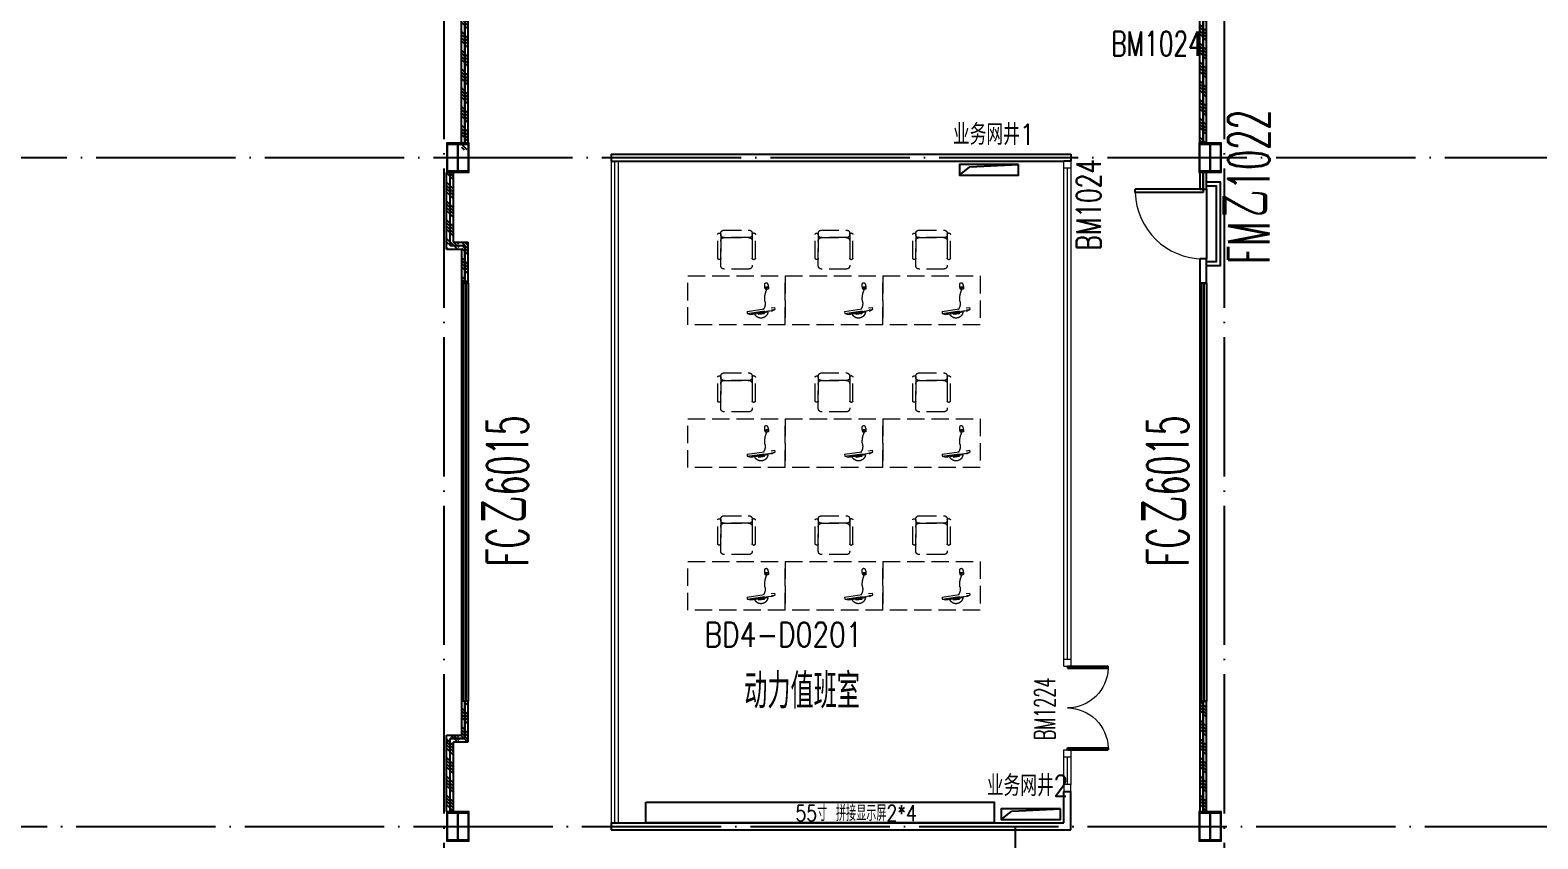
# Model space of a CAD drawing. Extents: x 758840 to 1108724, y -102573 to 143521.
# Drawn here: x 1065433 to 1087079, y 67032 to 78642 of the extents above; entities that cross this region are included whole.
import ezdxf
from ezdxf.enums import TextEntityAlignment as Align

# ---------------------------------------------------------------- set-up
doc = ezdxf.new("R2010")
doc.units = 0
doc.header["$LTSCALE"] = 1000
doc.header["$MEASUREMENT"] = 0
for name, pattern in [('CONTINOUS', [0]), ('DASH', [0.35, 0.25, -0.1]), ('DOTE', [2.42, 2, -0.2, 0.02, -0.2])]:
    doc.linetypes.add(name, pattern=pattern)
for name, color, linetype in [('01-房间正式编号', 1, 'Continuous'), ('01装修-房间名称', 7, 'Continuous'), ('DOOR_FIRE', 4, 'Continuous'), ('DOOR_FIRE_TEXT', 7, 'Continuous'), ('DOTE', 8, 'DOTE'), ('GROUND', 31, 'Continuous'), ('WALL-MOVE', 6, 'Continuous'), ('WINDOW', 3, 'Continuous'), ('WINDOW_TEXT', 7, 'Continuous'), ('内分隔填充', 193, 'Continuous'), ('内分隔墙体', 30, 'Continuous'), ('智施-gy', 7, 'Continuous'), ('智施-综合', 7, 'Continuous'), ('空调预留孔', 163, 'Continuous')]:
    doc.layers.add(name, color=color, linetype=linetype)
for name, color, linetype, lineweight in [('01装修-系统家具', 9, 'Continuous', 0), ('A-建筑窗', 114, 'Continuous', 0), ('钢柱', 51, 'Continuous', 13)]:
    doc.layers.add(name, color=color, linetype=linetype, lineweight=lineweight)
doc.styles.add('_TCH_WINDOW', font='SIMPLEX.shx', dxfattribs={"width": 0.8, "height": 3.5, "bigfont": 'GBCBIG.shx'})
doc.styles.add('_TEL_DIM', font='SIMPLEX', dxfattribs={"width": 0.8, "height": 3.5, "bigfont": 'HZTXT'})
doc.styles.add('平面图B$0$HZ', font='romans.shx', dxfattribs={"width": 0.8, "bigfont": 'gbcbig.shx'})
doc.styles.add('设计说明', font='tssdeng.shx', dxfattribs={"width": 0.7, "bigfont": 'tssdchn.shx'})

# ---------------------------------------------------------------- blocks, each defined once
blk = doc.blocks.new('r324')
at = {"layer": '钢柱', "color": 3}
for p, q in [((138108.5, -413997), (138432.5, -413997)), ((138108.5, -414421), (138108.5, -413997)), ((138120.5, -414009), (138420.5, -414009)), ((138120.5, -414409), (138120.5, -414009)), ((138420.5, -414009), (138420.5, -414409)), ((138432.5, -413997), (138432.5, -414421)), ((138432.5, -414421), (138108.5, -414421)), ((138420.5, -414409), (138120.5, -414409))]:
    blk.add_line(p, q, dxfattribs=at)
at = {"layer": '钢柱'}
blk.add_lwpolyline([(138275.5, -414023), (138420.5, -414023), (138420.5, -414009), (138120.5, -414009), (138120.5, -414023), (138265.5, -414023), (138265.5, -414395), (138120.5, -414395), (138120.5, -414409), (138420.5, -414409), (138420.5, -414395), (138275.5, -414395), (138275.5, -414023)], dxfattribs=at)
blk = doc.blocks.new('包柱')
at = {"linetype": 'CONTINOUS'}
for p in [(745290, 432094), (756090, 432094), (745290, 422494), (756090, 422494)]:
    blk.add_blockref('r324', p, dxfattribs=at)
blk = doc.blocks.new('$WINLIB2D$00000001')
at = {"color": 0}
for points in [[(-0.5, 0.5), (-0.5, -0.5)], [(-0.5, 0.5), (0.5, 0.5)], [(0.5, -0.5), (0.5, 0.5)], [(0.5, 0.1667), (-0.5, 0.1667)], [(0.5, -0.1667), (-0.5, -0.1667)], [(-0.5, -0.5), (0.5, -0.5)]]:
    blk.add_lwpolyline(points, dxfattribs=at)
blk = doc.blocks.new('$DorLib2D$00000001')
for p, q in [((0.45, 0.975), (0.5, 0.975)), ((0.45, 0), (0.45, 0.975)), ((0.5, 0), (0.5, 0.975)), ((0.5, 0), (0.45, 0))]:
    blk.add_line(p, q)
at = {"lineweight": 13}
blk.add_arc((0.475, 0), 0.975, 91.4693, 180, dxfattribs=at)
blk = doc.blocks.new('1400X700')
at = {"layer": '01装修-系统家具', "color": 3, "linetype": 'DASH'}
for p, q in [((851, -191), (855, -161)), ((851, -191), (1246, -248)), ((855, -161), (907, -149)), ((855, -161), (1251, -219)), ((907, -149), (1204, -192)), ((916, -155), (915, -165)), ((926, -157), (925, -167)), ((936, -158), (935, -168)), ((946, -159), (945, -169)), ((956, -161), (955, -171)), ((966, -162), (964, -172)), ((976, -164), (974, -174)), ((986, -165), (984, -175)), ((996, -167), (994, -177)), ((1005, -168), (1004, -178)), ((1015, -169), (1014, -179)), ((1019, -145), (1016, -165)), ((1016, -165), (1095, -176)), ((1098, -156), (1019, -145)), ((1025, -171), (1024, -181)), ((1035, -172), (1034, -182)), ((1045, -174), (1044, -184)), ((1055, -175), (1053, -185)), ((1065, -177), (1063, -187)), ((1075, -178), (1073, -188)), ((1085, -179), (1083, -189)), ((1094, -181), (1093, -191)), ((1095, -176), (1098, -156)), ((1104, -182), (1103, -192)), ((1114, -184), (1113, -194)), ((1124, -185), (1123, -195)), ((1134, -187), (1133, -197)), ((1144, -188), (1143, -198)), ((1154, -189), (1152, -199)), ((1164, -191), (1162, -201)), ((1174, -192), (1172, -202)), ((1184, -194), (1182, -204)), ((1193, -195), (1192, -205)), ((1251, -219), (1204, -192)), ((1246, -248), (1251, -219)), ((1155, -511), (1120, -506)), ((1129, -508), (1126, -529)), ((1133, -516), (1132, -525)), ((1133, -538), (1132, -545)), ((1139, -517), (1138, -526)), ((1145, -510), (1142, -531))]:
    blk.add_line(p, q, dxfattribs=at)
blk.add_lwpolyline([(0, -700), (1400, -700), (1400, 0), (0, 0)], close=True, dxfattribs=at)
for points in [[(520, -1250), (880, -1250, 0.414214), (925, -1205), (925, -845, 0.414214), (880, -800), (520, -800, 0.414214), (475, -845), (475, -1205, 0.414214)], [(449, -1315), (457, -1315, 0.414214), (475, -1297), (475, -955, 0.414214), (457, -937), (449, -937, 0.414214), (431, -955), (431, -1297, 0.414214)], [(952, -1315), (943, -1315, -0.414214), (925, -1297), (925, -955, -0.414214), (943, -937), (952, -937, -0.403991), (971, -955), (971, -1297, -0.403991)], [(520, -1358), (880, -1358, 0.414214), (925, -1313), (925, -1292, 0.429326), (880, -1250), (520, -1250, 0.429326), (475, -1292), (475, -1313, 0.414214)]]:
    blk.add_lwpolyline(points, format="xyb", close=True, dxfattribs=at)
for centre, radius, start, end in [((1052, -195), 100, 6.2654, 157.3104), ((973, -303), 139, 346.6269, 36.6491), ((1403, -375), 297, 172.3668, 206.7603), ((1248, -564), 143, 157.1764, 189.8832), ((1127, -583), 19.9, 195.6977, 327.8781), ((1143, -490), 56.3, 232.017, 258.7422), ((1119, -509), 3, 81.7879, 157.1764), ((1134, -530), 8, 171.7879, 351.7879), ((1135, -526), 3, 171.7879, 351.7879), ((1137, -489), 56.3, 264.8336, 291.5588), ((1136, -516), 3, 351.7879, 171.7879), ((1015, -530), 143, 333.6926, 6.3994), ((1154, -514), 3, 6.3994, 81.7879)]:
    blk.add_arc(centre, radius, start, end, dxfattribs=at)
blk = doc.blocks.new('$DorLib2D$00000002')
for p, q in [((-0.5, 0), (-0.5, 0.4875)), ((-0.475, 0.4875), (-0.5, 0.4875)), ((-0.475, 0), (-0.475, 0.4875)), ((0.475, 0), (0.475, 0.4875)), ((0.475, 0.4875), (0.5, 0.4875)), ((0.5, 0), (0.5, 0.4875)), ((-0.5, 0), (-0.475, 0)), ((0.5, 0), (0.475, 0))]:
    blk.add_line(p, q)
at = {"lineweight": 13}
for centre, start, end in [((-0.4875, 0), 0, 88.53072), ((0.4875, 0), 91.46928, 180)]:
    blk.add_arc(centre, 0.4875, start, end, dxfattribs=at)

msp = doc.modelspace()

# ---------------------------------------------------------------- hatches: boundary and pattern name
at = {"layer": '内分隔填充'}
h = msp.add_hatch(dxfattribs=at)
h.set_pattern_fill('ANSI34', color=256, scale=20, angle=90)
h.set_pattern_definition([(135, (188000.96, 59326.02), (-134.70384, -134.70384), []), (135, (188000.96, 59370.92), (-134.70384, -134.70384), []), (135, (188000.96, 59415.82), (-134.70384, -134.70384), []), (135, (188000.96, 59460.72), (-134.70384, -134.70384), [])])
h.paths.add_polyline_path([(1071723.54, 83348.69), (1071623.54, 83348.69), (1071623.54, 76922.69), (1071723.54, 76922.69)])
h = msp.add_hatch(dxfattribs=at)
h.set_pattern_fill('ANSI34', color=256, scale=20, angle=90)
h.set_pattern_definition([(135, (188024.96, 59226.02), (-134.70384, -134.70384), []), (135, (188024.96, 59270.92), (-134.70384, -134.70384), []), (135, (188024.96, 59315.82), (-134.70384, -134.70384), []), (135, (188024.96, 59360.72), (-134.70384, -134.70384), [])])
h.paths.add_polyline_path([(1082223.53, 79010.69), (1082323.53, 79010.69), (1082323.53, 77022.69), (1082223.53, 77022.69)])
h = msp.add_hatch(dxfattribs=at)
h.set_pattern_fill('ANSI34', color=256, scale=20, angle=90)
h.set_pattern_definition([(135, (187788.96, 58776.02), (-134.70384, -134.70384), []), (135, (187788.96, 58820.92), (-134.70384, -134.70384), []), (135, (187788.96, 58865.82), (-134.70384, -134.70384), []), (135, (187788.96, 58910.72), (-134.70384, -134.70384), [])])
h.paths.add_polyline_path([(1071511.54, 75548.69), (1071411.54, 75548.69), (1071411.54, 76598.69), (1071511.54, 76598.69)])
h = msp.add_hatch(dxfattribs=at)
h.set_pattern_fill('ANSI34', color=256, scale=20, angle=90)
h.set_pattern_definition([(135, (185574.96, 305214.02), (-134.70384, -134.70384), []), (135, (185574.96, 305258.92), (-134.70384, -134.70384), []), (135, (185574.96, 305303.82), (-134.70384, -134.70384), []), (135, (185574.96, 305348.72), (-134.70384, -134.70384), [])])
h.paths.add_polyline_path([(1071411.54, 75598.69), (1071411.54, 75498.69), (1071585.54, 75498.69), (1071585.54, 75598.69)])
h = msp.add_hatch(dxfattribs=at)
h.set_pattern_fill('ANSI34', color=256, scale=20, angle=90)
h.set_pattern_definition([(135, (188000.96, 58776.02), (-134.70384, -134.70384), []), (135, (188000.96, 58820.92), (-134.70384, -134.70384), []), (135, (188000.96, 58865.82), (-134.70384, -134.70384), []), (135, (188000.96, 58910.72), (-134.70384, -134.70384), [])])
h.paths.add_polyline_path([(1071623.54, 69010.69), (1071723.54, 69010.69), (1071723.54, 68422.69), (1071623.54, 68422.69)])
h.paths.add_polyline_path([(1071723.54, 75010.69), (1071623.54, 75010.69), (1071623.54, 75598.69), (1071723.54, 75598.69)])
h = msp.add_hatch(dxfattribs=at)
h.set_pattern_fill('ANSI34', color=256, scale=20, angle=90)
h.set_pattern_definition([(135, (198600.96, 54564.02), (-134.70384, -134.70384), []), (135, (198600.96, 54608.92), (-134.70384, -134.70384), []), (135, (198600.96, 54653.82), (-134.70384, -134.70384), []), (135, (198600.96, 54698.72), (-134.70384, -134.70384), [])])
h.paths.add_polyline_path([(1082223.53, 67422.69), (1082223.54, 69010.69), (1082323.54, 69010.69), (1082323.53, 67422.69)])
h = msp.add_hatch(dxfattribs=at)
h.set_pattern_fill('ANSI34', color=256, scale=20, angle=90)
h.set_pattern_definition([(135, (185574.96, 298138.02), (-134.70384, -134.70384), []), (135, (185574.96, 298182.92), (-134.70384, -134.70384), []), (135, (185574.96, 298227.82), (-134.70384, -134.70384), []), (135, (185574.96, 298272.72), (-134.70384, -134.70384), [])])
h.paths.add_polyline_path([(1071411.54, 68522.69), (1071411.54, 68422.69), (1071585.54, 68422.69), (1071585.54, 68522.69)])
h = msp.add_hatch(dxfattribs=at)
h.set_pattern_fill('ANSI34', color=256, scale=20, angle=90)
h.set_pattern_definition([(135, (188012.96, 308926.02), (-134.70384, -134.70384), []), (135, (188012.96, 308970.92), (-134.70384, -134.70384), []), (135, (188012.96, 309015.82), (-134.70384, -134.70384), []), (135, (188012.96, 309060.72), (-134.70384, -134.70384), [])])
h.paths.add_polyline_path([(1071511.54, 68522.69), (1071411.54, 68522.69), (1071411.54, 67422.69), (1071511.54, 67422.69)])

# ---------------------------------------------------------------- linework, layer by layer
at = {"layer": 'A-建筑窗', "color": 4}
for p, q in [((1073773.53, 76760.69), (1073773.53, 67260.69)), ((1073823.53, 76760.69), (1073823.53, 67260.69)), ((1073873.53, 76760.69), (1073873.53, 67260.69)), ((1080273.53, 69510.74), (1080273.53, 76660.69)), ((1080323.53, 69610.74), (1080323.53, 76660.69)), ((1080373.53, 76660.69), (1080373.53, 69510.74)), ((1080273.53, 69610.74), (1080373.53, 69610.74)), ((1080273.53, 69510.74), (1080373.53, 69510.74)), ((1080273.53, 67810.69), (1080273.53, 68310.74)), ((1080273.53, 68310.74), (1080373.53, 68310.74)), ((1080273.53, 68210.74), (1080373.53, 68210.74)), ((1080323.53, 67810.69), (1080323.53, 68210.74)), ((1080373.53, 68310.74), (1080373.53, 67810.69))]:
    msp.add_line(p, q, dxfattribs=at)
for points in [[(1080373.53, 76660.69), (1080273.53, 76660.69), (1080273.53, 76760.69), (1080373.53, 76760.69)], [(1080373.53, 67810.69), (1080273.53, 67810.69), (1080273.53, 67710.69), (1080373.53, 67710.69)]]:
    msp.add_lwpolyline(points, close=True, dxfattribs=at)
at = {"layer": 'DOTE'}
for p, q in [((1071373.53, 108115.11), (1071373.53, 37310.69)), ((1082573.53, 108115.11), (1082573.53, 37310.69)), ((1092581.4, 76810.69), (949935.18, 76810.69)), ((949935.18, 67210.69), (1092581.4, 67210.69)), ((1079573.53, 67210.69), (1079573.53, 61260.69))]:
    msp.add_line(p, q, dxfattribs=at)
at = {"layer": 'GROUND'}
for points in [[(1082323.53, 75260.69), (1082523.53, 75260.69), (1082523.53, 76460.69), (1082323.53, 76460.69)], [(1082323.53, 75320.69), (1082463.53, 75320.69), (1082463.53, 76400.69), (1082323.53, 76400.69)]]:
    msp.add_lwpolyline(points, dxfattribs=at)
at = {"layer": 'WALL-MOVE'}
for p, q in [((1071623.54, 77022.69), (1071623.54, 83348.69)), ((1071723.54, 77022.69), (1071723.54, 83348.69)), ((1082223.53, 77022.69), (1082223.53, 83348.69)), ((1082323.53, 77022.69), (1082323.53, 83348.69)), ((1071623.54, 77022.69), (1071723.54, 77022.69)), ((1073773.53, 76860.69), (1080373.53, 76860.69)), ((1073773.53, 76860.69), (1073773.53, 76760.69)), ((1080373.53, 76860.69), (1080373.53, 76760.69)), ((1082223.53, 77022.69), (1082323.53, 77022.69)), ((1073773.53, 76760.69), (1080273.53, 76760.69)), ((1080273.53, 76760.69), (1080273.53, 76760.69)), ((1080373.53, 76760.69), (1080273.53, 76760.69)), ((1071411.54, 75498.69), (1071411.54, 76598.69)), ((1071411.54, 76598.69), (1071511.54, 76598.69)), ((1071511.54, 75598.69), (1071511.54, 76598.69)), ((1082223.53, 76598.69), (1082223.53, 76360.69)), ((1082323.53, 76598.69), (1082223.53, 76598.69)), ((1082323.53, 76360.69), (1082323.53, 76598.69)), ((1082223.53, 76360.69), (1082323.53, 76360.69)), ((1071511.54, 75598.69), (1071723.54, 75598.69)), ((1071723.54, 75010.69), (1071723.54, 75598.69)), ((1071411.54, 75498.69), (1071623.54, 75498.69)), ((1071623.54, 75498.69), (1071623.54, 75010.69)), ((1082223.53, 75360.69), (1082223.53, 75010.69)), ((1082323.53, 75360.69), (1082223.53, 75360.69)), ((1082323.53, 75010.69), (1082323.53, 75360.69)), ((1071623.54, 75010.69), (1071723.54, 75010.69)), ((1082223.53, 75010.69), (1082323.53, 75010.69)), ((1071723.54, 69010.69), (1071623.54, 69010.69)), ((1071623.54, 69010.69), (1071623.54, 68522.69)), ((1071723.54, 68422.69), (1071723.54, 69010.69)), ((1082323.53, 69010.69), (1082223.53, 69010.69)), ((1082223.53, 69010.69), (1082223.53, 67422.69)), ((1082323.53, 67422.69), (1082323.53, 69010.69)), ((1071411.54, 68522.69), (1071623.54, 68522.69)), ((1071411.54, 67422.69), (1071411.54, 68522.69)), ((1071511.54, 68422.69), (1071723.54, 68422.69)), ((1071511.54, 67422.69), (1071511.54, 68422.69)), ((1080273.53, 67260.69), (1080273.53, 67710.69)), ((1080273.53, 67710.69), (1080373.53, 67710.69)), ((1080373.53, 67160.69), (1080373.53, 67710.69)), ((1071411.54, 67422.69), (1071511.54, 67422.69)), ((1082223.53, 67422.69), (1082323.53, 67422.69)), ((1073773.53, 67260.69), (1080273.53, 67260.69)), ((1073773.53, 67260.69), (1073773.53, 67160.69)), ((1073773.53, 67160.69), (1080373.53, 67160.69))]:
    msp.add_line(p, q, dxfattribs=at)
at = {"layer": 'WINDOW'}
msp.add_line((1082323.53, 76360.69), (1082323.53, 75360.69), dxfattribs=at)
at = {"layer": '内分隔墙体', "linetype": 'DASH', "const_width": 30}
for points in [[(1071673.54, 83348.69), (1071673.54, 77022.69)], [(1082273.53, 83348.69), (1082273.53, 77022.69)], [(1071461.54, 76598.69), (1071461.54, 75548.69)], [(1082273.53, 76598.69), (1082273.53, 76360.69)], [(1071461.54, 75548.69), (1071673.54, 75548.69)], [(1071673.54, 75010.69), (1071673.54, 75548.69)], [(1071673.54, 68472.69), (1071673.54, 69010.69)], [(1082273.53, 67422.69), (1082273.53, 69010.69)], [(1071461.54, 68472.69), (1071673.54, 68472.69)], [(1071461.54, 68472.69), (1071461.54, 67422.69)]]:
    msp.add_lwpolyline(points, dxfattribs=at)
at = {"layer": '智施-gy', "ltscale": 0.3}
for p, q in [((1078773.49, 76560.69), (1078925.43, 76678.39)), ((1078925.43, 76678.39), (1079623.49, 76710.69)), ((1079373.53, 67310.69), (1079525.48, 67428.39)), ((1079525.48, 67428.39), (1080223.53, 67460.69))]:
    msp.add_line(p, q, dxfattribs=at)
for points in [[(1079623.49, 76710.69), (1078773.49, 76710.69), (1078773.49, 76560.69), (1079623.49, 76560.69)], [(1080223.53, 67460.69), (1079373.53, 67460.69), (1079373.53, 67310.69), (1080223.53, 67310.69)]]:
    msp.add_lwpolyline(points, close=True, dxfattribs=at)
at = {"layer": '智施-综合'}
msp.add_lwpolyline([(1074273.53, 67560.69), (1079273.53, 67560.69), (1079273.53, 67260.69), (1074273.53, 67260.69)], close=True, dxfattribs=at)
at = {"layer": '钢柱'}
for points in [[(1071578.54, 76624.69), (1071723.54, 76624.69), (1071723.54, 76610.69), (1071423.54, 76610.69), (1071423.54, 76624.69), (1071568.54, 76624.69), (1071568.54, 76996.69), (1071423.54, 76996.69), (1071423.54, 77010.69), (1071723.54, 77010.69), (1071723.54, 76996.69), (1071578.54, 76996.69), (1071578.54, 76624.69)], [(1082378.54, 76624.69), (1082523.54, 76624.69), (1082523.54, 76610.69), (1082223.54, 76610.69), (1082223.54, 76624.69), (1082368.54, 76624.69), (1082368.54, 76996.69), (1082223.54, 76996.69), (1082223.54, 77010.69), (1082523.54, 77010.69), (1082523.54, 76996.69), (1082378.54, 76996.69), (1082378.54, 76624.69)], [(1071578.54, 67024.69), (1071723.54, 67024.69), (1071723.54, 67010.69), (1071423.54, 67010.69), (1071423.54, 67024.69), (1071568.54, 67024.69), (1071568.54, 67396.69), (1071423.54, 67396.69), (1071423.54, 67410.69), (1071723.54, 67410.69), (1071723.54, 67396.69), (1071578.54, 67396.69), (1071578.54, 67024.69)], [(1082378.54, 67024.69), (1082523.54, 67024.69), (1082523.54, 67010.69), (1082223.54, 67010.69), (1082223.54, 67024.69), (1082368.54, 67024.69), (1082368.54, 67396.69), (1082223.54, 67396.69), (1082223.54, 67410.69), (1082523.54, 67410.69), (1082523.54, 67396.69), (1082378.54, 67396.69), (1082378.54, 67024.69)]]:
    msp.add_lwpolyline(points, dxfattribs=at)

# ---------------------------------------------------------------- block references
at = {"layer": '01装修-系统家具', "xscale": -1, "rotation": 180}
for p in [(1074873.53, 74412.79), (1076273.53, 74412.79), (1077673.53, 74412.79), (1074873.53, 72362.79), (1076273.53, 72362.79), (1077673.53, 72362.79), (1074873.53, 70312.79), (1076273.53, 70312.79), (1077673.53, 70312.79)]:
    msp.add_blockref('1400X700', p, dxfattribs=at)
at = {"layer": 'DOOR_FIRE'}
ref = msp.add_blockref('$DorLib2D$00000002', (1080323.53, 68910.74), dxfattribs=dict(at, xscale=-1200, yscale=1200, zscale=100, rotation=270))
ref.add_attrib('A', 'BM1224', (1080147.28, 68446.74), dxfattribs={"layer": 'DOOR_FIRE_TEXT', "ltscale": 5, "height": 297.5, "rotation": 90, "style": '_TCH_WINDOW', "width": 0.564706})
at = {"layer": 'WINDOW', "rotation": 270}
for name, p, xscale, yscale, zscale in [('$DorLib2D$00000001', (1082273.53, 75860.69), -1000, -1000, -1000), ('$WINLIB2D$00000001', (1071673.54, 72010.69), 6000, -100, 6000), ('$WINLIB2D$00000001', (1082273.53, 72010.69), 6000, 100, 6000)]:
    msp.add_blockref(name, p, dxfattribs=dict(at, xscale=xscale, yscale=yscale, zscale=zscale))
at = {"layer": '空调预留孔', "xscale": -1, "rotation": 180}
msp.add_blockref('包柱', (188012.96, 85095.36), dxfattribs=at)

# ---------------------------------------------------------------- texts
at = {"layer": '01-房间正式编号', "color": 1, "style": '平面图B$0$HZ', "width": 0.8}
msp.add_text('BD4-D0201', height=350, dxfattribs=at).set_placement((1075114.99, 69789.74, -800))
at = {"layer": '01装修-房间名称', "style": '设计说明', "width": 0.7}
msp.add_text('动力值班室', height=500, dxfattribs=at).set_placement((1075684.01, 68903.04))
at = {"layer": 'DOOR_FIRE_TEXT', "style": '_TCH_WINDOW', "width": 0.7}
msp.add_text('BM1024', height=350, dxfattribs=at).set_placement((1081610.7, 78447.75), align=Align.MIDDLE)
msp.add_text('BM1024', height=350, rotation=90, dxfattribs=at).set_placement((1080629.4, 76134.34), align=Align.MIDDLE)
at = {"layer": 'WINDOW_TEXT', "style": '_TCH_WINDOW'}
for s, height, width, p in [('1022', 595, 0.564706, (1083227.4, 76349.62)), ('乙', 675.18, 0.8, (1083227.4, 75956.43)), ('FM', 595, 0.564706, (1083227.4, 75284.43)), ('6015', 595, 0.564706, (1072584.64, 71959.29)), ('6015', 595, 0.564706, (1082062.43, 71959.29)), ('乙', 675.18, 0.8, (1072584.64, 71566.09)), ('乙', 675.18, 0.8, (1082062.43, 71566.09)), ('FC', 595, 0.564706, (1072584.64, 70942.09)), ('FC', 595, 0.564706, (1082062.43, 70942.09))]:
    msp.add_text(s, height=height, rotation=90, dxfattribs=dict(at, width=width)).set_placement(p)
at = {"layer": '智施-gy', "style": '_TEL_DIM', "width": 0.8}
for s, p in [('业务网井1', (1078681.74, 76994.43)), ('业务网井2', (1079167.96, 67645.93))]:
    msp.add_text(s, height=300, dxfattribs=at).set_placement(p)
at = {"layer": '智施-综合', "color": 1, "style": '平面图B$0$HZ', "width": 0.8}
msp.add_text('55寸 拼接显示屏2*4', height=226.8, dxfattribs=at).set_placement((1076420.71, 67287.88))

doc.saveas('drawing.dxf')
